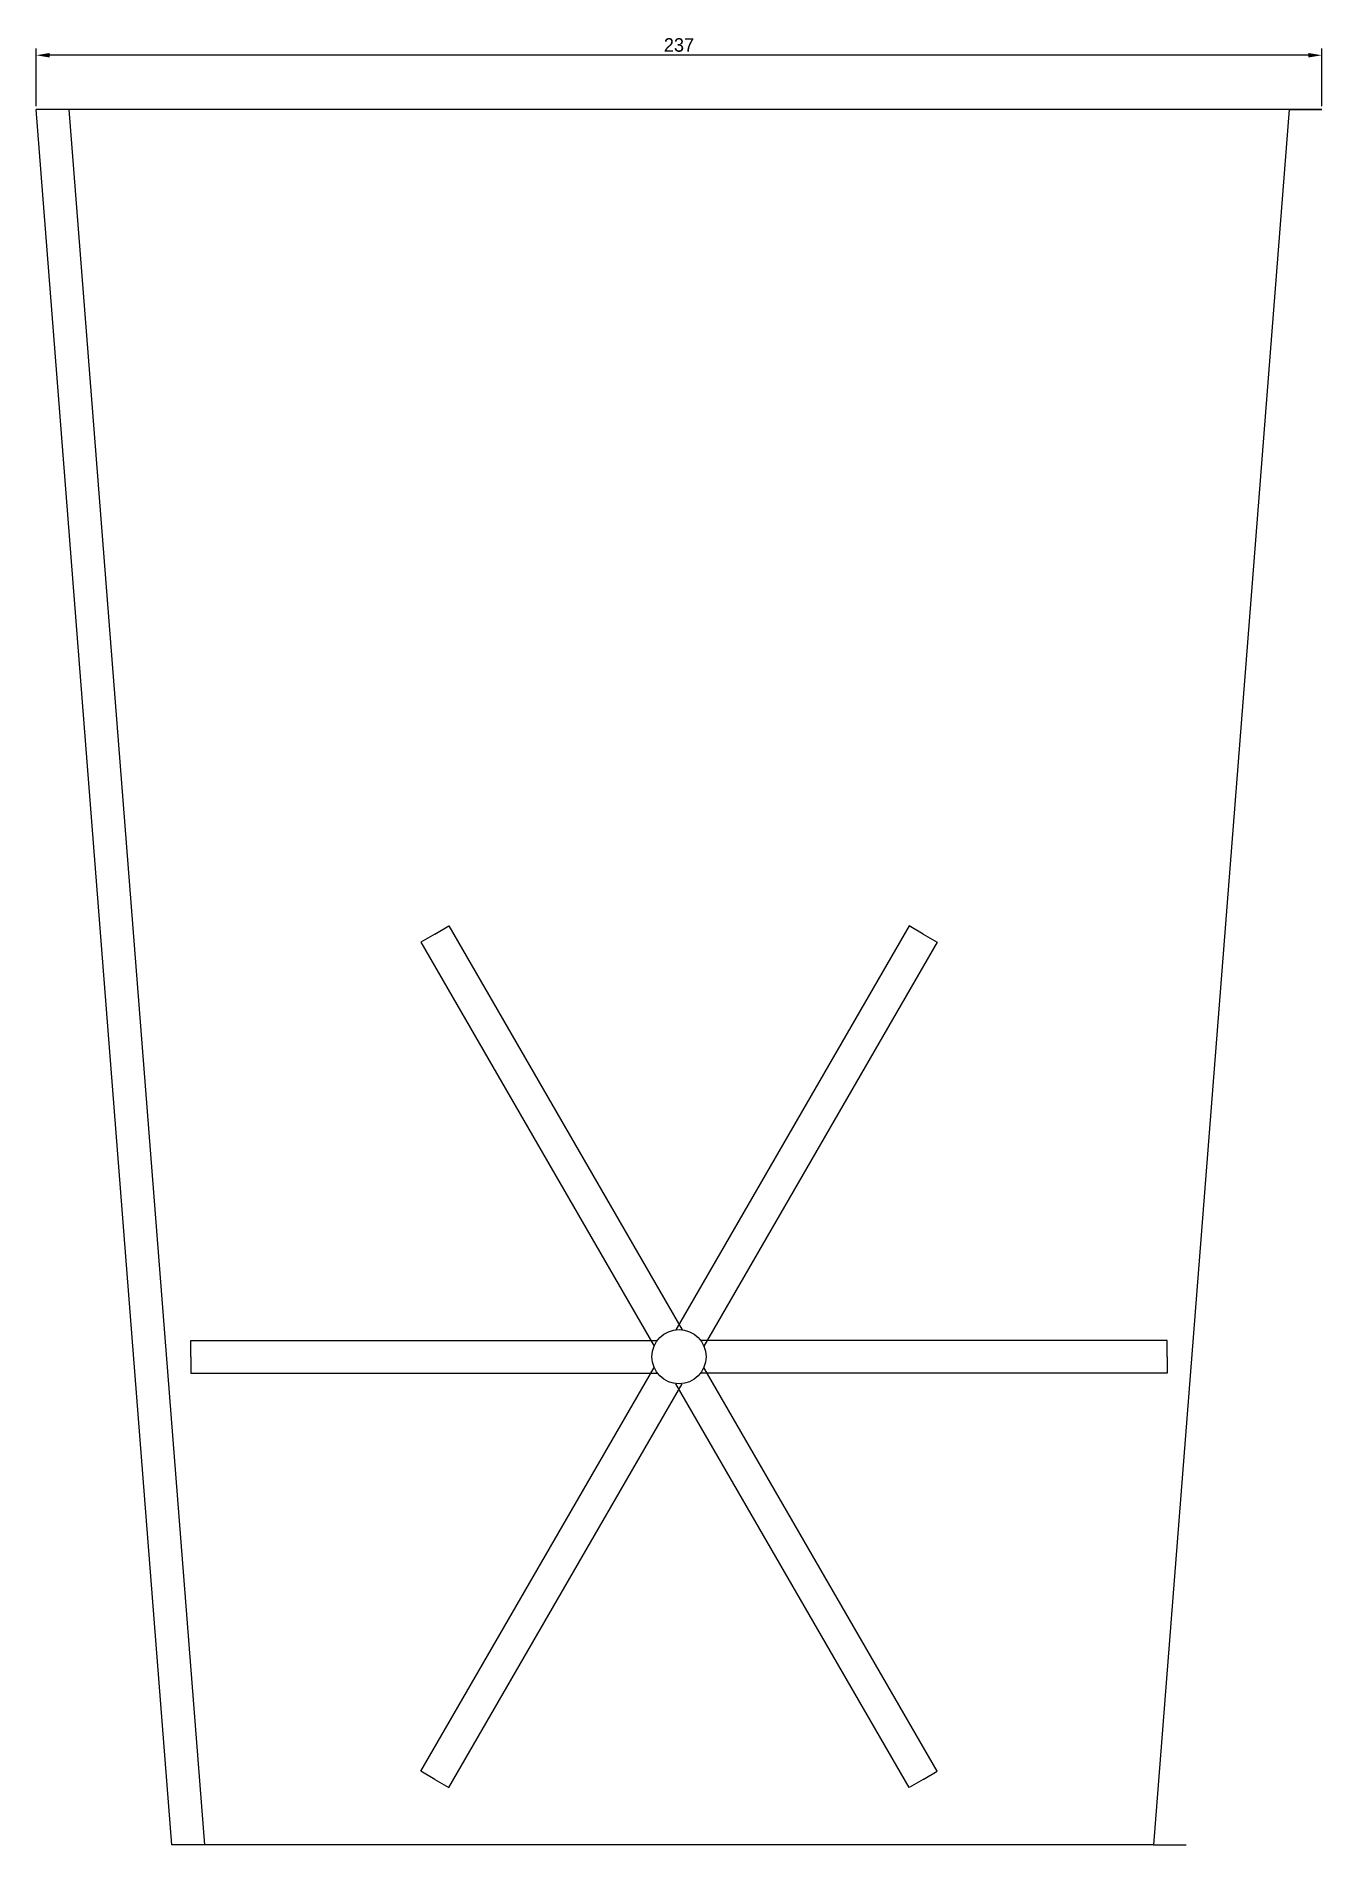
# Model space of a CAD drawing. Header units: millimetres. Extents: x 1508 to 1745, y 1034 to 1367.
import ezdxf

# ---------------------------------------------------------------- set-up
doc = ezdxf.new("R2010")
doc.units = ezdxf.units.MM
doc.dimstyles.new('ISO-25', dxfattribs={"dimtxt": 2.5, "dimasz": 2.5, "dimexe": 1.25, "dimexo": 0.625, "dimtad": 1, "dimtxsty": 'Standard', "dimcen": 2.5, "dimadec": 0, "dimazin": 0, "dimtfac": 1, "dimtmove": 0, "dimatfit": 3, "dimfxl": 1, "dimarcsym": 0})

# ---------------------------------------------------------------- blocks, each defined once
blk = doc.blocks.new('*D29')
at = {"color": 0, "lineweight": -2, "transparency": 16777216}
for p, q in [((1508.01, 1354.26), (1508.01, 1364.88)), ((1745.01, 1354.26), (1745.01, 1364.88)), ((1742.51, 1363.63), (1510.51, 1363.63))]:
    blk.add_line(p, q, dxfattribs=at)
at = {"color": 0, "transparency": 16777216}
for points in [[(1510.51, 1364.05), (1510.51, 1363.21), (1508.01, 1363.63)], [(1742.51, 1364.05), (1742.51, 1363.21), (1745.01, 1363.63)]]:
    blk.add_solid(points, dxfattribs=at)
at = {"layer": 'Defpoints', "color": 0, "transparency": 16777216}
for p in [(1508.01, 1363.63), (1508.01, 1353.63), (1745.01, 1353.63)]:
    blk.add_point(p, dxfattribs=at)
at = {"color": 0, "transparency": 16777216, "insert": (1626.51, 1365.51), "char_height": 2.5, "attachment_point": 5}
blk.add_mtext('237', dxfattribs=at)

msp = doc.modelspace()

# ---------------------------------------------------------------- linework, layer by layer
for p, q in [((1514.011, 1353.632), (1508.011, 1353.632)), ((1533.011, 1033.632), (1508.011, 1353.632)), ((1745.011, 1353.632), (1508.011, 1353.632)), ((1514.011, 1353.632), (1539.011, 1033.632)), ((1739.011, 1353.632), (1714.011, 1033.632)), ((1739.011, 1353.632), (1745.011, 1353.632)), ((1581.511, 1201.574), (1578.913, 1200.074)), ((1581.511, 1201.574), (1584.109, 1203.074)), ((1584.109, 1203.074), (1627.109, 1128.596)), ((1668.913, 1203.074), (1625.913, 1128.596)), ((1671.511, 1201.574), (1668.913, 1203.074)), ((1671.511, 1201.574), (1674.109, 1200.074)), ((1578.913, 1200.074), (1621.913, 1125.596)), ((1674.109, 1200.074), (1631.109, 1125.596)), ((1536.511, 1123.632), (1536.511, 1126.632)), ((1536.511, 1126.632), (1622.511, 1126.632)), ((1716.511, 1126.632), (1630.511, 1126.632)), ((1716.511, 1123.632), (1716.511, 1126.632)), ((1536.511, 1123.632), (1536.511, 1120.632)), ((1536.511, 1120.632), (1622.511, 1120.632)), ((1578.913, 1047.19), (1621.913, 1121.668)), ((1716.511, 1120.632), (1630.511, 1120.632)), ((1674.109, 1047.19), (1631.109, 1121.668)), ((1716.511, 1123.632), (1716.511, 1120.632)), ((1584.109, 1044.19), (1627.109, 1118.668)), ((1668.913, 1044.19), (1625.913, 1118.668)), ((1581.511, 1045.69), (1578.913, 1047.19)), ((1581.511, 1045.69), (1584.109, 1044.19)), ((1671.511, 1045.69), (1668.913, 1044.19)), ((1671.511, 1045.69), (1674.109, 1047.19)), ((1539.011, 1033.632), (1533.011, 1033.632)), ((1714.011, 1033.632), (1539.011, 1033.632)), ((1714.011, 1033.632), (1720.011, 1033.632))]:
    msp.add_line(p, q)
msp.add_circle((1626.511, 1123.632), 5)
msp.add_circle((1626.511, 1123.632), 5)
msp.add_circle((1626.511, 1123.632), 5)
msp.add_circle((1626.511, 1123.632), 5)
msp.add_circle((1626.511, 1123.632), 5)
msp.add_circle((1626.511, 1123.632), 5)

# ---------------------------------------------------------------- dimensions: what is measured, and where the dimension line sits
dim = msp.add_linear_dim(base=(1508.011, 1363.631), p1=(1745.011, 1353.632), p2=(1508.011, 1353.632), dimstyle='ISO-25')
dim.commit()
dim.dimension.update_dxf_attribs({"geometry": '*D29', "text_midpoint": (1626.511, 1365.506)})

doc.saveas('drawing.dxf')
